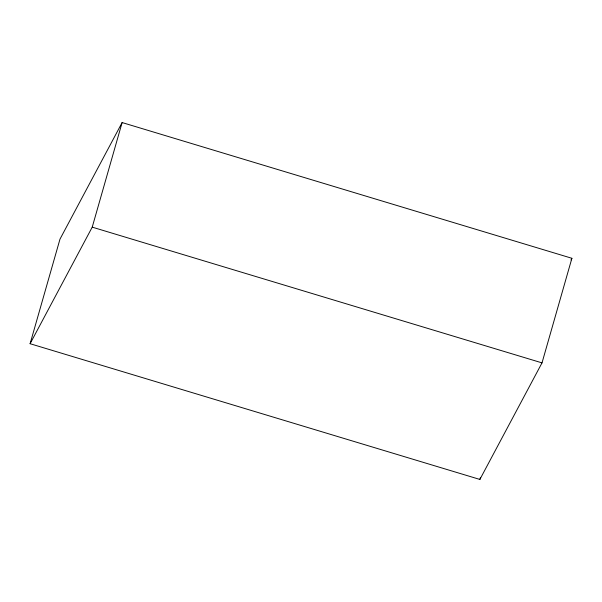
<?xml version="1.0" encoding="UTF-8"?>
<svg xmlns="http://www.w3.org/2000/svg" width="602" height="602" viewBox="0 0 602 602"><rect width="100%" height="100%" fill="white"/><g stroke="black" fill="none" stroke-linecap="round" stroke-linejoin="round"><path stroke-width="0.9" d="M30.1 343.712L59.989 239.122L122.123 122.56L571.9 258.288L542.011 362.878L479.877 479.44L30.1 343.712L92.226 227.15L122.123 122.56M479.877 479.44L480.396 477.634M571.02 259.944L571.9 258.288M92.226 227.15L542.011 362.878"/></g></svg>
